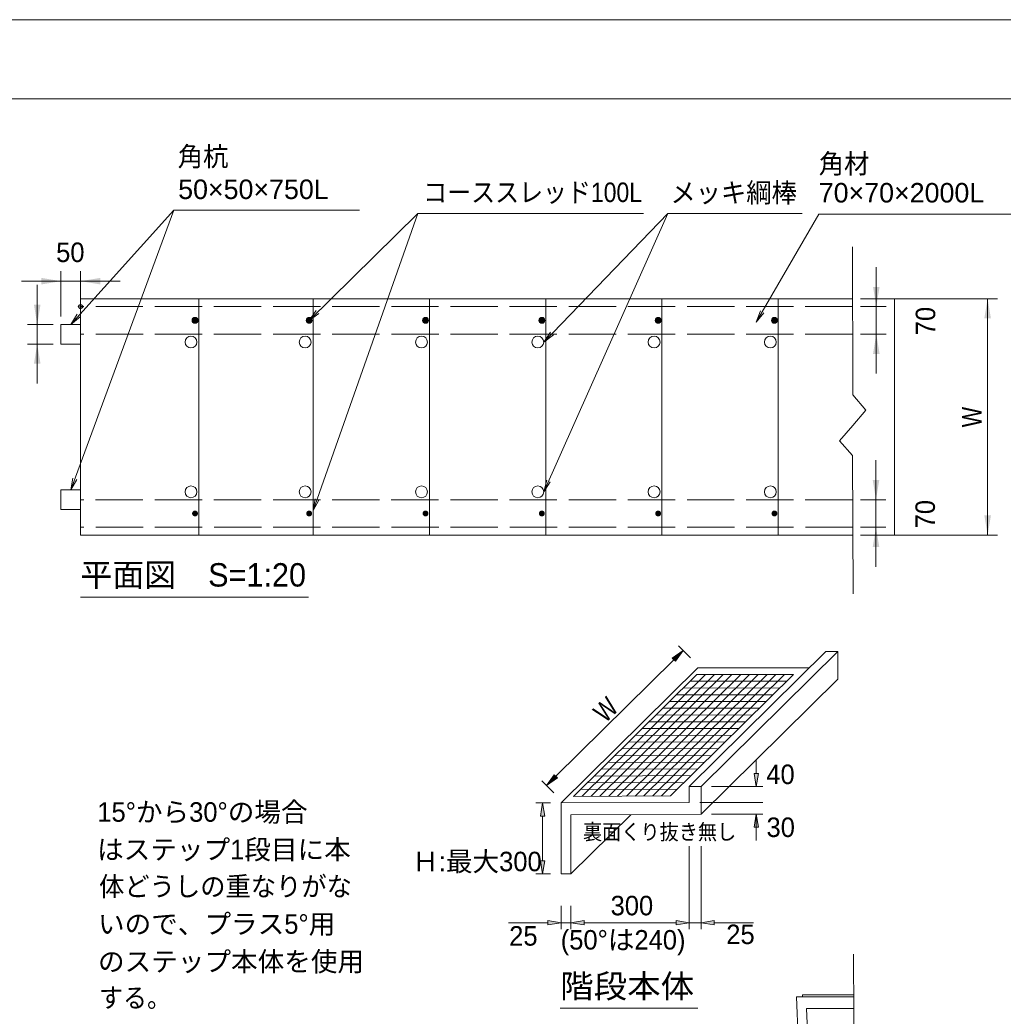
# Model space of a CAD drawing. Units: millimetres at full size, sheet at 1:20. Extents: x 0 to 8400, y 0 to 5940.
# Drawn here: x 1660 to 4154, y 3413 to 5940 of the extents above; entities that cross this region are included whole.
import ezdxf
from ezdxf.enums import TextEntityAlignment as Align

# ---------------------------------------------------------------- set-up
doc = ezdxf.new("R2010")
doc.units = ezdxf.units.MM
doc.header["$LTSCALE"] = 20
doc.header["$PDMODE"] = 32
doc.header["$PDSIZE"] = 10
doc.linetypes.add('DASHED', pattern=[7.5, 6, -1.5])
for name, color, linetype, lineweight in [('コーススレッド', 7, 'Continuous', 18), ('メッキ鋼棒', 7, 'Continuous', 18), ('図面枠-A3', 7, 'Continuous', 20), ('図面枠-レイアウト', 7, 'Continuous', 13), ('寸法', 7, 'Continuous', 13), ('引出線', 7, 'Continuous', 13), ('破線', 7, 'DASHED', 9), ('縮尺', 7, 'Continuous', 15), ('角材', 7, 'Continuous', 18), ('記号', 7, 'Continuous', 15), ('階段本体', 7, 'Continuous', 18), ('階段踏面', 7, 'Continuous', 13)]:
    doc.layers.add(name, color=color, linetype=linetype, lineweight=lineweight)
doc.layers.add('文字', color=7, linetype='Continuous')
doc.styles.add('ＭＳ Ｐゴシック', font='')
doc.styles.get('ＭＳ Ｐゴシック').set_extended_font_data('MS PGothic')

# ---------------------------------------------------------------- blocks, each defined once
blk = doc.blocks.new('open_arrow')
at = {"color": 0, "linetype": 'Continuous', "lineweight": -2}
blk.add_lwpolyline([(7.5, 1.25), (0, 0), (7.5, -1.25)], dxfattribs=at)
blk = doc.blocks.new('filled_arrow')
at = {"color": 0, "linetype": 'Continuous', "lineweight": -2}
blk.add_solid([(7.5, 1.25), (0, 0), (7.5, -1.25)], dxfattribs=at)

msp = doc.modelspace()

# ---------------------------------------------------------------- hatches: boundary and pattern name
at = {"layer": 'コーススレッド'}
for points in [[(2111.76, 5177.54, -0.41792), (2103.95, 5170.26, -0.39376), (2096.77, 5177.54, -0.00721), (2096.76, 5177.75, -0.40211), (2103.95, 5185.25, -0.43496)], [(2401.24, 5177.54, -0.41792), (2393.43, 5170.26, -0.39376), (2386.24, 5177.54, -0.00721), (2386.24, 5177.75, -0.40211), (2393.43, 5185.25, -0.43496)], [(2696.41, 5177.54, -0.41792), (2688.61, 5170.26, -0.39376), (2681.42, 5177.54, -0.00721), (2681.42, 5177.75, -0.40211), (2688.61, 5185.25, -0.43496)], [(2991.41, 5177.54, -0.41792), (2983.61, 5170.26, -0.39376), (2976.42, 5177.54, -0.00721), (2976.42, 5177.75, -0.40211), (2983.61, 5185.25, -0.43496)], [(3286.41, 5177.54, -0.41792), (3278.61, 5170.26, -0.39376), (3271.42, 5177.54, -0.00721), (3271.42, 5177.75, -0.40211), (3278.61, 5185.25, -0.43496)], [(3581.41, 5177.54, -0.41792), (3573.61, 5170.26, -0.39376), (3566.42, 5177.54, -0.00721), (3566.42, 5177.75, -0.40211), (3573.61, 5185.25, -0.43496)], [(2111.76, 4687.54, -0.41792), (2103.95, 4680.26, -0.39376), (2096.77, 4687.54, -0.00721), (2096.76, 4687.75, -0.40211), (2103.95, 4695.25, -0.43496)], [(2401.24, 4687.54, -0.41792), (2393.43, 4680.26, -0.39376), (2386.24, 4687.54, -0.00721), (2386.24, 4687.75, -0.40211), (2393.43, 4695.25, -0.43496)], [(2696.41, 4687.54, -0.41792), (2688.61, 4680.26, -0.39376), (2681.42, 4687.54, -0.00721), (2681.42, 4687.75, -0.40211), (2688.61, 4695.25, -0.43496)], [(2991.41, 4687.54, -0.41792), (2983.61, 4680.26, -0.39376), (2976.42, 4687.54, -0.00721), (2976.42, 4687.75, -0.40211), (2983.61, 4695.25, -0.43496)], [(3286.41, 4687.54, -0.41792), (3278.61, 4680.26, -0.39376), (3271.42, 4687.54, -0.00721), (3271.42, 4687.75, -0.40211), (3278.61, 4695.25, -0.43496)], [(3581.41, 4687.54, -0.41792), (3573.61, 4680.26, -0.39376), (3566.42, 4687.54, -0.00721), (3566.42, 4687.75, -0.40211), (3573.61, 4695.25, -0.43496)]]:
    msp.add_hatch(color=256, dxfattribs=at).paths.add_polyline_path(points)
at = {"layer": '寸法'}
for points in [[(3314.88, 4320.64), (3322.69, 4312.73), (3342.5, 4340.11)], [(3015.42, 4024.83), (3023.22, 4016.92), (2995.6, 3997.45)], [(3522.24, 4028.12), (3533.35, 4028.12), (3527.79, 3994.78)], [(2980.08, 3919.92), (2991.19, 3919.92), (2985.64, 3953.25)], [(3522.24, 3891.45), (3533.35, 3891.45), (3527.79, 3924.78)], [(2980.08, 3806.58), (2991.19, 3806.58), (2985.64, 3773.25)], [(2999.35, 3654.94), (2999.35, 3643.83), (3032.68, 3649.39)], [(3091.01, 3654.94), (3091.01, 3643.83), (3057.68, 3649.39)], [(3091.01, 3654.94), (3091.01, 3643.83), (3057.68, 3649.39)], [(3324.3, 3654.94), (3324.3, 3643.83), (3357.63, 3649.39)], [(3324.3, 3654.94), (3324.3, 3643.83), (3357.63, 3649.39)], [(3420.97, 3654.94), (3420.97, 3643.83), (3387.63, 3649.39)]]:
    msp.add_hatch(color=256, dxfattribs=at).paths.add_polyline_path(points)

# ---------------------------------------------------------------- linework, layer by layer
at = {"layer": 'コーススレッド'}
for centre in [(2104.26, 5177.75), (2393.74, 5177.75), (2688.92, 5177.75), (2983.92, 5177.75), (3278.92, 5177.75), (3573.92, 5177.75)]:
    msp.add_circle(centre, 7.5, dxfattribs=at)
at = {"layer": 'メッキ鋼棒'}
for centre in [(2093.95, 5122.62), (2383.43, 5122.62), (2678.61, 5122.62), (2973.61, 5122.62), (3268.61, 5122.62), (3563.61, 5122.62), (2093.95, 4742.62), (2383.43, 4742.62), (2678.61, 4742.62), (2973.61, 4742.62), (3268.61, 4742.62), (3563.61, 4742.62)]:
    msp.add_circle(centre, 15, dxfattribs=at)
at = {"layer": '図面枠-A3'}
msp.add_lwpolyline([(200, 200), (8200, 200), (8200, 5740), (200, 5740)], close=True, dxfattribs=at)
at = {"layer": '図面枠-レイアウト'}
msp.add_lwpolyline([(0, 0), (8400, 0), (8400, 5940), (0, 5940)], close=True, dxfattribs=at)
at = {"layer": '寸法'}
for p, q in [((3832.24, 5042.62), (3832.24, 5312.62)), ((1763.95, 5187.62), (1763.95, 5302.16)), ((1813.95, 5187.62), (1813.95, 5302.16)), ((1663.95, 5277.16), (1913.95, 5277.16)), ((1703.95, 5267.62), (1703.95, 5017.62)), ((3792.14, 5232.62), (4139.63, 5232.62)), ((4114.63, 5232.62), (4114.63, 4632.62)), ((3792.16, 5212.62), (3857.24, 5212.62)), ((1743.95, 5167.62), (1678.95, 5167.62)), ((3792.24, 5142.62), (3857.24, 5142.62)), ((1743.95, 5117.62), (1678.95, 5117.62)), ((3831.48, 4822.62), (3831.48, 4552.62)), ((3792.1, 4722.62), (3856.48, 4722.62)), ((3792.42, 4652.62), (3856.48, 4652.62)), ((3792.51, 4632.62), (4139.63, 4632.62)), ((3360.84, 4321.55), (3330.79, 4351.97)), ((3019.32, 4020.87), (3318.78, 4316.68)), ((3527.79, 4028.12), (3527.79, 4061.45)), ((3013.94, 3978.89), (2983.89, 4009.31)), ((3414.3, 3994.78), (3544.46, 3994.78)), ((3006.01, 3953.25), (2968.97, 3953.25)), ((3384.3, 3954.78), (3544.46, 3954.78)), ((3414.3, 3954.78), (3544.46, 3954.78)), ((2985.64, 3919.92), (2985.64, 3806.58)), ((3414.44, 3924.78), (3544.46, 3924.78)), ((3527.79, 3921.45), (3527.79, 3888.12)), ((3527.79, 3891.45), (3527.79, 3858.12)), ((3357.63, 3843.3), (3357.63, 3632.72)), ((3357.63, 3843.3), (3357.63, 3632.72)), ((3387.63, 3843.3), (3387.63, 3632.72)), ((3006.01, 3773.25), (2968.97, 3773.25)), ((3032.68, 3691.91), (3032.68, 3632.72)), ((3057.68, 3691.91), (3057.68, 3632.72)), ((3057.68, 3691.91), (3057.68, 3632.72)), ((2999.35, 3649.39), (2899.35, 3649.39)), ((3032.68, 3649.39), (3057.68, 3649.39)), ((3091.01, 3649.39), (3324.3, 3649.39)), ((3091.01, 3649.39), (3124.35, 3649.39)), ((3324.3, 3649.39), (3290.97, 3649.39)), ((3357.63, 3649.39), (3387.63, 3649.39)), ((3420.97, 3649.39), (3520.97, 3649.39))]:
    msp.add_line(p, q, dxfattribs=at)
for points in [[(3314.88, 4320.64), (3322.69, 4312.73), (3342.5, 4340.11)], [(3015.42, 4024.83), (3023.22, 4016.92), (2995.6, 3997.45)], [(3522.24, 4028.12), (3533.35, 4028.12), (3527.79, 3994.78)], [(2980.08, 3919.92), (2991.19, 3919.92), (2985.64, 3953.25)], [(3522.24, 3891.45), (3533.35, 3891.45), (3527.79, 3924.78)], [(2980.08, 3806.58), (2991.19, 3806.58), (2985.64, 3773.25)], [(2999.35, 3654.94), (2999.35, 3643.83), (3032.68, 3649.39)], [(3091.01, 3654.94), (3091.01, 3643.83), (3057.68, 3649.39)], [(3091.01, 3654.94), (3091.01, 3643.83), (3057.68, 3649.39)], [(3324.3, 3654.94), (3324.3, 3643.83), (3357.63, 3649.39)], [(3324.3, 3654.94), (3324.3, 3643.83), (3357.63, 3649.39)], [(3420.97, 3654.94), (3420.97, 3643.83), (3387.63, 3649.39)]]:
    msp.add_lwpolyline(points, close=True, dxfattribs=at)
at = {"layer": '引出線'}
for p, q in [((1788.95, 5167.62), (2050.42, 5457.26)), ((2393.74, 5177.75), (2669.73, 5448.93)), ((2988.61, 5122.62), (3303.6, 5448.93))]:
    msp.add_line(p, q, dxfattribs=at)
for points in [[(1788.95, 4747.62), (2050.42, 5457.26), (2520.71, 5457.26), (2521.71, 5457.26)], [(2403.43, 4694.95), (2669.73, 5448.93), (3241.11, 5448.93), (3242.11, 5448.93)], [(2988.61, 4742.62), (3303.6, 5448.93), (3643.61, 5448.93), (3644.61, 5448.93)], [(3527.94, 5173.26), (3686.32, 5447.58), (4099.7, 5447.58), (4183.91, 5447.58)], [(1812.77, 5186.54), (1788.95, 5167.62), (1805.34, 5193.24)], [(2418.64, 5195.21), (2393.74, 5177.75), (2411.63, 5202.34)], [(3013.04, 5140.73), (2988.61, 5122.62), (3005.85, 5147.68)]]:
    msp.add_lwpolyline(points, dxfattribs=at)
at = {"layer": '文字'}
msp.add_point((1813.95, 5212.62), dxfattribs=at)
at = {"layer": '破線'}
for p, q in [((3772.16, 5212.62), (1813.95, 5212.62)), ((3772.24, 5142.62), (1813.95, 5142.62)), ((3772.1, 4722.62), (1813.95, 4722.62)), ((3772.42, 4652.62), (1813.95, 4652.62))]:
    msp.add_line(p, q, dxfattribs=at)
at = {"layer": '縮尺'}
for p, q in [((1813.95, 4475.54), (2391.63, 4475.54)), ((3030.56, 3432.94), (3379.53, 3432.94))]:
    msp.add_line(p, q, dxfattribs=at)
at = {"layer": '角材'}
for points in [[(1813.95, 5167.62), (1763.95, 5167.62), (1763.95, 5117.62), (1813.95, 5117.62)], [(1813.95, 4747.62), (1763.95, 4747.62), (1763.95, 4697.62), (1813.95, 4697.62)]]:
    msp.add_lwpolyline(points, close=True, dxfattribs=at)
at = {"layer": '記号'}
for points in [[(3771.99, 5364.59), (3772.42, 4989.18), (3805.93, 4950.26), (3772.59, 4911.2), (3739.25, 4872.13), (3771.58, 4834.59), (3773.2, 4483.77)], [(3774.18, 3067.91), (3774.18, 3247.2), (3743.54, 3282.94), (3774.18, 3318.68), (3804.82, 3354.43), (3775.26, 3388.91), (3775.1, 3415.9), (3774.18, 3569.46)]]:
    msp.add_lwpolyline(points, dxfattribs=at)
at = {"layer": '階段本体'}
for p, q in [((1813.95, 4632.62), (1813.95, 5232.62)), ((3772.14, 5232.62), (1813.95, 5232.62)), ((2113.95, 4632.62), (2113.95, 5232.62)), ((2403.43, 4632.62), (2403.43, 5232.62)), ((2698.61, 4632.62), (2698.61, 5232.62)), ((2993.61, 4632.62), (2993.61, 5232.62)), ((3288.61, 4632.62), (3288.61, 5232.62)), ((3583.61, 4632.62), (3583.61, 5232.62)), ((3878.61, 4632.62), (3878.61, 5232.62)), ((3772.51, 4632.62), (1813.95, 4632.62)), ((3357.63, 3994.78), (3704.53, 4337.44)), ((3387.63, 3994.78), (3734.53, 4337.44)), ((3704.53, 4337.44), (3734.53, 4337.44)), ((3734.53, 4337.44), (3734.53, 4267.44)), ((3032.68, 3953.25), (3379.58, 4295.91)), ((3379.58, 4295.91), (3662.48, 4295.91)), ((3387.63, 3924.78), (3734.53, 4267.44)), ((3357.63, 3994.78), (3387.63, 3994.78)), ((3357.63, 3954.78), (3357.63, 3994.78)), ((3387.63, 3994.78), (3387.63, 3924.78)), ((3032.68, 3953.25), (3357.63, 3954.78)), ((3032.68, 3773.25), (3032.68, 3953.25)), ((3387.63, 3924.78), (3057.68, 3923.25)), ((3057.68, 3773.25), (3209.53, 3923.25)), ((3057.68, 3923.25), (3057.68, 3773.25)), ((3032.68, 3773.25), (3057.68, 3773.25)), ((3774.8, 3466.42), (3645.13, 3466.42)), ((3645.13, 3466.42), (3645.13, 3461.42)), ((3774.83, 3461.42), (3630.13, 3461.42)), ((3630.13, 3461.42), (3635.13, 3320.86)), ((3775.01, 3431.42), (3655.13, 3431.42)), ((3660.13, 3320.86), (3655.13, 3431.42))]:
    msp.add_line(p, q, dxfattribs=at)
at = {"layer": '階段踏面'}
for p, q in [((3064.19, 3970.06), (3377.19, 4279.24)), ((3086.54, 3970.17), (3399.43, 4279.24)), ((3108.89, 3970.28), (3421.68, 4279.24)), ((3131.24, 3970.38), (3443.92, 4279.24)), ((3153.59, 3970.49), (3466.16, 4279.24)), ((3175.94, 3970.59), (3488.4, 4279.24)), ((3198.29, 3970.7), (3510.65, 4279.24)), ((3220.64, 3970.8), (3532.89, 4279.24)), ((3242.99, 3970.91), (3555.13, 4279.24)), ((3265.34, 3971.01), (3577.37, 4279.24)), ((3287.68, 3971.12), (3599.62, 4279.24)), ((3310.03, 3971.22), (3621.86, 4279.24)), ((3377.19, 4279.24), (3621.86, 4279.24)), ((3359.8, 4262.06), (3604.53, 4262.13)), ((3325.03, 4227.71), (3569.89, 4227.9)), ((3342.41, 4244.89), (3587.21, 4245.02)), ((3307.64, 4210.54), (3552.56, 4210.79)), ((3272.86, 4176.18), (3517.92, 4176.57)), ((3290.25, 4193.36), (3535.24, 4193.68)), ((3255.47, 4159.01), (3500.59, 4159.46)), ((3220.69, 4124.65), (3465.95, 4125.23)), ((3238.08, 4141.83), (3483.27, 4142.34)), ((3203.3, 4107.48), (3448.62, 4108.12)), ((3168.53, 4073.12), (3413.98, 4073.9)), ((3185.91, 4090.3), (3431.3, 4091.01)), ((3151.14, 4055.95), (3396.65, 4056.78)), ((3116.36, 4021.59), (3362, 4022.56)), ((3133.75, 4038.77), (3379.33, 4039.67)), ((3098.97, 4004.42), (3344.68, 4005.45)), ((3064.19, 3970.06), (3310.03, 3971.22)), ((3081.58, 3987.24), (3327.36, 3988.34))]:
    msp.add_line(p, q, dxfattribs=at)

# ---------------------------------------------------------------- block references
at = {"layer": '寸法', "xscale": 6.67, "yscale": 6.67}
for p, rotation in [((1763.95, 5277.16), 180), ((3832.24, 5212.62), 90), ((4114.63, 5232.62), 270), ((1703.95, 5167.62), 90), ((3832.24, 5142.62), 270), ((1703.95, 5117.62), 270), ((3831.48, 4722.62), 90), ((4114.63, 4632.62), 90), ((3831.48, 4652.62), 270)]:
    msp.add_blockref('filled_arrow', p, dxfattribs=dict(at, rotation=rotation))
msp.add_blockref('filled_arrow', (1813.95, 5277.16), dxfattribs=at)
at = {"layer": '引出線', "xscale": 4, "yscale": 4}
for p, rotation in [((3527.94, 5173.26), 60), ((1788.95, 4747.62), 69.8), ((2988.61, 4742.62), 66), ((2403.43, 4694.95), 70.5)]:
    msp.add_blockref('open_arrow', p, dxfattribs=dict(at, rotation=rotation))

# ---------------------------------------------------------------- texts
at = {"layer": '寸法', "style": 'ＭＳ Ｐゴシック'}
msp.add_text('50', height=49.49, dxfattribs=at).set_placement((1787.9, 5350.42), align=Align.MIDDLE_CENTER)
for p in [(3956.99, 5175.99), (3956.23, 4685.99)]:
    msp.add_text('70', height=49.49, rotation=90, dxfattribs=at).set_placement(p, align=Align.MIDDLE_CENTER)
at = {"layer": '寸法', "style": 'ＭＳ Ｐゴシック', "width": 0.85}
for rotation, p in [(90, (4074.37, 4932.26)), (44, (3145.96, 4190.04))]:
    msp.add_text('W', height=49.49, rotation=rotation, dxfattribs=at).set_placement(p, align=Align.MIDDLE_CENTER)
at = {"layer": '寸法', "style": 'ＭＳ Ｐゴシック'}
for s, p in [('40', (3553.24, 4050.61)), ('30', (3553.78, 3916.32)), ('Ｈ:最大300', (2655.03, 3829.47)), ('300', (3158.3, 3717.62)), ('25', (2901.11, 3640.73)), ('25', (3451.71, 3644.64)), ('(50°は240)', (3031.77, 3630.75))]:
    msp.add_text(s, height=49.49, dxfattribs=at).set_placement(p, align=Align.TOP_LEFT)
at = {"layer": '文字', "style": 'ＭＳ Ｐゴシック'}
for s, height, width, p in [('角杭\u3000', 49.49, 0.95, (2060.26, 5554.03)), ('角材\u3000', 49.49, 0.95, (3686.32, 5535.72)), ('50×50×750L', 49.49, 1.05, (2061.4, 5470.69)), ('コーススレッド100L', 49.49, 0.9, (2683.09, 5463.08)), ('メッキ綱棒', 49.49, 0.95, (3310.02, 5462.2)), ('70×70×2000L', 49.49, 1.05, (3686.32, 5461.94)), ('裏面くり抜き無し', 39.59, 0.9, (3088.16, 3848.07)), ('体どうしの重なりがな', 49.49, 0.95, (1860.87, 3701.91)), ('する。', 49.49, 0.9, (1860.87, 3419.52))]:
    msp.add_text(s, height=height, dxfattribs=dict(at, width=width)).set_placement(p, align=Align.BOTTOM_LEFT)
for s, p in [('15°から30°の場合', (1856.33, 3890.73)), ('はステップ1段目に本', (1855.76, 3795.47)), ('いので、プラス5°用', (1858.03, 3606.64)), ('のステップ本体を使用', (1858.03, 3511.37))]:
    msp.add_text(s, height=49.49, dxfattribs=at).set_placement(p, align=Align.BOTTOM_LEFT)
at = {"layer": '縮尺', "style": 'ＭＳ Ｐゴシック'}
msp.add_text('平面図\u3000S=1:20', height=59.38, dxfattribs=at).set_placement((1813.41, 4484.52), align=Align.BOTTOM_LEFT)
at = {"layer": '縮尺', "style": 'ＭＳ Ｐゴシック', "width": 1.05}
msp.add_text('階段本体', height=59.38, dxfattribs=at).set_placement((3030.21, 3440.75), align=Align.BOTTOM_LEFT)

doc.saveas('drawing.dxf')
